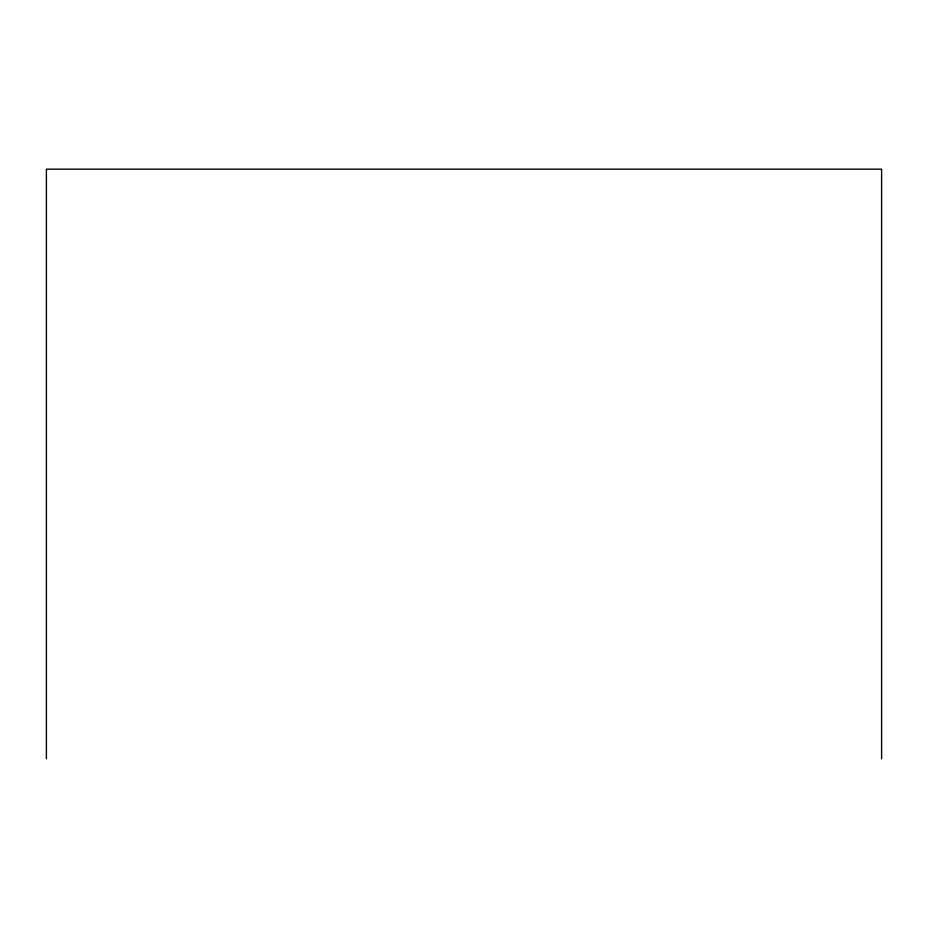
<?xml version="1.0" encoding="UTF-8"?>
<svg xmlns="http://www.w3.org/2000/svg" width="928" height="928" viewBox="0 0 928 928"><rect width="100%" height="100%" fill="white"/><g stroke="black" fill="none" stroke-linecap="round" stroke-linejoin="round"><path stroke-width="1.39" d="M881.6 758.837L881.6 169.163L46.4 169.163L46.4 758.837"/></g></svg>
